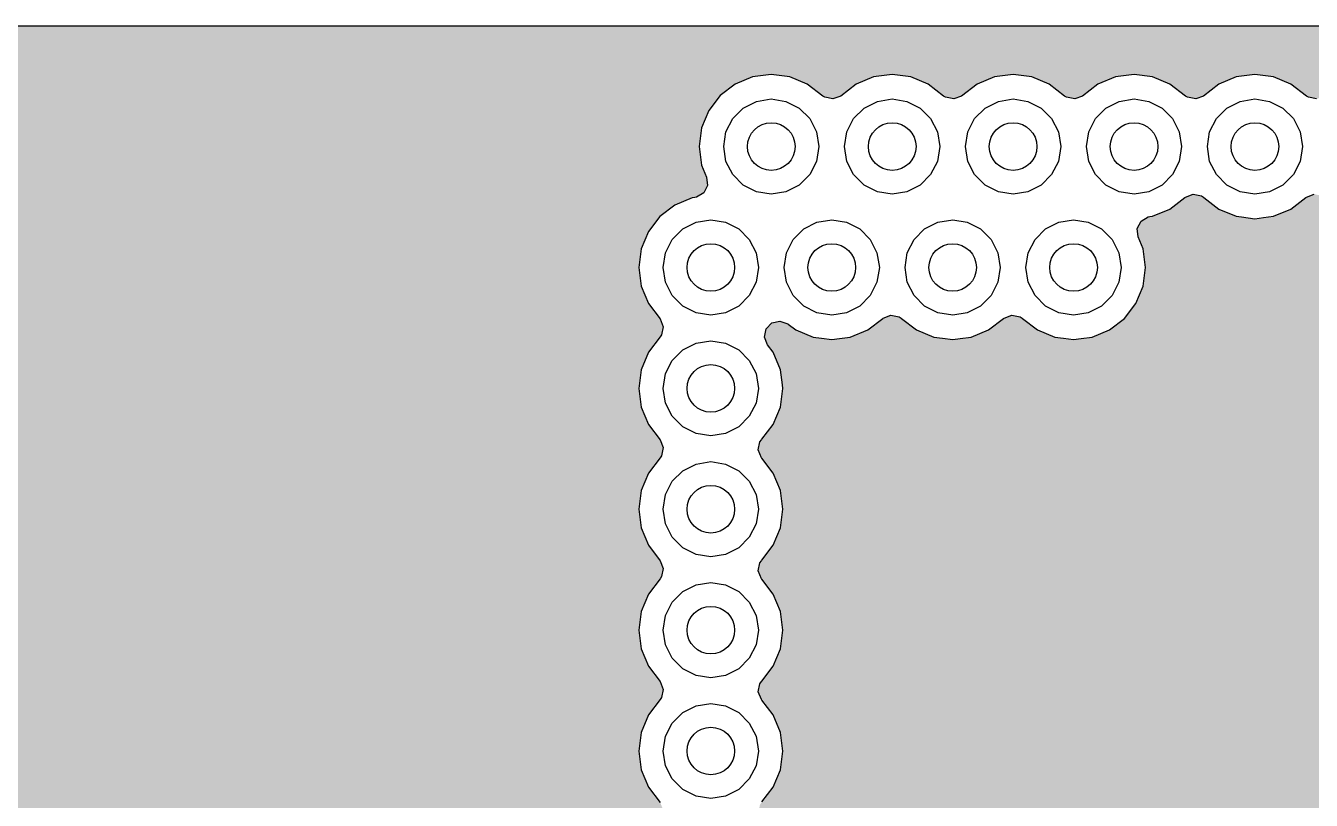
# Model space of a CAD drawing. Header units: millimetres. Extents: x -3894 to -3474, y -291 to 6.
# Drawn here: x -3571.62 to -3560.82, y -109.85 to -103.34 of the extents above; entities that cross this region are included whole.
import ezdxf

# ---------------------------------------------------------------- set-up
doc = ezdxf.new("R2010")
doc.units = ezdxf.units.MM
doc.layers.add('BLACK', color=7, linetype='Continuous')

msp = doc.modelspace()

# ---------------------------------------------------------------- hatches: boundary and pattern name
for points in [[(-3566.287, -106.976), (-3566.276, -106.958), (-3566.262, -106.89), (-3566.287, -106.825), (-3566.387, -106.695), (-3566.448, -106.549), (-3566.448, -106.549), (-3566.468, -106.392), (-3566.448, -106.235), (-3566.448, -106.235), (-3566.387, -106.089), (-3566.287, -105.96), (-3566.276, -105.942), (-3566.262, -105.874), (-3566.287, -105.809), (-3566.387, -105.679), (-3566.448, -105.533), (-3566.448, -105.533), (-3566.468, -105.376), (-3566.448, -105.219), (-3566.448, -105.219), (-3566.387, -105.073), (-3566.291, -104.948), (-3566.165, -104.851), (-3566.019, -104.791), (-3565.996, -104.788), (-3565.982, -104.785), (-3565.922, -104.749), (-3565.89, -104.687), (-3565.898, -104.618), (-3565.94, -104.517), (-3565.96, -104.36), (-3565.94, -104.203), (-3565.94, -104.203), (-3565.879, -104.057), (-3565.783, -103.932), (-3565.657, -103.835), (-3565.624, -103.822), (-3565.624, -103.344), (-3577.448, -103.344), (-3577.482, -103.351), (-3577.482, -103.65), (-3577.399, -103.784), (-3577.397, -103.787), (-3576.802, -104.684), (-3576.798, -104.69), (-3576.796, -104.694), (-3576.167, -105.576), (-3576.165, -105.579), (-3575.78, -106.084), (-3575.507, -106.44), (-3575.505, -106.443), (-3574.819, -107.281), (-3574.816, -107.285), (-3574.174, -108.018), (-3574.102, -108.099), (-3574.099, -108.102), (-3573.798, -108.424), (-3573.359, -108.893), (-3573.356, -108.896), (-3573.309, -108.942), (-3572.654, -109.597), (-3572.589, -109.661), (-3572.586, -109.664), (-3572.344, -109.89), (-3572.131, -110.089), (-3566.338, -110.089), (-3566.287, -110.024), (-3566.276, -110.006), (-3566.262, -109.938), (-3566.287, -109.873), (-3566.387, -109.743), (-3566.448, -109.597), (-3566.448, -109.597), (-3566.468, -109.44), (-3566.448, -109.283), (-3566.448, -109.283), (-3566.387, -109.137), (-3566.287, -109.008), (-3566.276, -108.99), (-3566.262, -108.922), (-3566.287, -108.857), (-3566.387, -108.727), (-3566.448, -108.581), (-3566.448, -108.581), (-3566.468, -108.424), (-3566.448, -108.267), (-3566.448, -108.267), (-3566.387, -108.121), (-3566.287, -107.992), (-3566.276, -107.974), (-3566.262, -107.906), (-3566.287, -107.841), (-3566.387, -107.711), (-3566.448, -107.565), (-3566.448, -107.565), (-3566.468, -107.408), (-3566.448, -107.251), (-3566.448, -107.251), (-3566.387, -107.105)], [(-3558.32, -103.501), (-3558.326, -103.452), (-3558.336, -103.417), (-3558.382, -103.364), (-3558.449, -103.344), (-3565.624, -103.344), (-3565.624, -103.822), (-3565.511, -103.775), (-3565.511, -103.775), (-3565.354, -103.754), (-3565.198, -103.775), (-3565.198, -103.775), (-3565.052, -103.835), (-3564.922, -103.935), (-3564.905, -103.946), (-3564.836, -103.96), (-3564.771, -103.935), (-3564.641, -103.835), (-3564.495, -103.775), (-3564.495, -103.775), (-3564.338, -103.754), (-3564.182, -103.775), (-3564.182, -103.775), (-3564.036, -103.835), (-3563.906, -103.935), (-3563.889, -103.946), (-3563.82, -103.96), (-3563.755, -103.935), (-3563.625, -103.835), (-3563.479, -103.775), (-3563.479, -103.775), (-3563.322, -103.754), (-3563.166, -103.775), (-3563.166, -103.775), (-3563.02, -103.835), (-3562.89, -103.935), (-3562.873, -103.946), (-3562.804, -103.96), (-3562.739, -103.935), (-3562.609, -103.835), (-3562.463, -103.775), (-3562.463, -103.775), (-3562.306, -103.754), (-3562.15, -103.775), (-3562.15, -103.775), (-3562.004, -103.835), (-3561.874, -103.935), (-3561.857, -103.946), (-3561.788, -103.96), (-3561.723, -103.935), (-3561.593, -103.835), (-3561.447, -103.775), (-3561.447, -103.775), (-3561.29, -103.754), (-3561.134, -103.775), (-3561.134, -103.775), (-3560.988, -103.835), (-3560.858, -103.935), (-3560.841, -103.946), (-3560.772, -103.96), (-3560.707, -103.935), (-3560.577, -103.835), (-3560.431, -103.775), (-3560.431, -103.775), (-3560.274, -103.754), (-3560.118, -103.775), (-3560.118, -103.775), (-3559.972, -103.835), (-3559.842, -103.935), (-3559.825, -103.946), (-3559.756, -103.96), (-3559.691, -103.935), (-3559.561, -103.835), (-3559.415, -103.775), (-3559.415, -103.775), (-3559.258, -103.754), (-3559.102, -103.775), (-3559.102, -103.775), (-3558.956, -103.835), (-3558.826, -103.935), (-3558.809, -103.946), (-3558.74, -103.96), (-3558.675, -103.935), (-3558.545, -103.835), (-3558.399, -103.775), (-3558.376, -103.772), (-3558.362, -103.769), (-3558.302, -103.733), (-3558.27, -103.671), (-3558.278, -103.602)]]:
    msp.add_hatch(color=256).paths.add_polyline_path(points)
h = msp.add_hatch(color=256)
h.paths.add_polyline_path([(-3554.861, -107.836), (-3554.957, -107.711), (-3555.018, -107.565), (-3555.018, -107.565), (-3555.038, -107.408), (-3555.018, -107.251), (-3555.018, -107.251), (-3554.957, -107.105), (-3554.857, -106.976), (-3554.846, -106.958), (-3554.832, -106.89), (-3554.857, -106.825), (-3554.957, -106.695), (-3555.018, -106.549), (-3555.018, -106.549), (-3555.038, -106.392), (-3555.018, -106.235), (-3555.018, -106.235), (-3554.957, -106.089), (-3554.953, -106.084), (-3554.928, -106.02), (-3554.941, -105.951), (-3554.989, -105.901), (-3555.119, -105.801), (-3555.136, -105.79), (-3555.205, -105.776), (-3555.27, -105.801), (-3555.4, -105.901), (-3555.546, -105.961), (-3555.638, -105.973), (-3555.702, -105.982), (-3555.788, -105.97), (-3555.859, -105.961), (-3556.005, -105.901), (-3556.135, -105.801), (-3556.152, -105.79), (-3556.221, -105.776), (-3556.286, -105.801), (-3556.416, -105.901), (-3556.562, -105.961), (-3556.654, -105.973), (-3556.718, -105.982), (-3556.804, -105.97), (-3556.875, -105.961), (-3557.021, -105.901), (-3557.147, -105.804), (-3557.243, -105.679), (-3557.27, -105.613), (-3557.304, -105.533), (-3557.304, -105.533), (-3557.324, -105.376), (-3557.304, -105.219), (-3557.262, -105.118), (-3557.257, -105.105), (-3557.258, -105.035), (-3557.296, -104.976), (-3557.36, -104.948), (-3557.383, -104.945), (-3557.529, -104.885), (-3557.659, -104.785), (-3557.676, -104.774), (-3557.745, -104.76), (-3557.81, -104.785), (-3557.94, -104.885), (-3558.086, -104.945), (-3558.169, -104.956), (-3558.242, -104.966), (-3558.355, -104.951), (-3558.399, -104.945), (-3558.545, -104.885), (-3558.675, -104.785), (-3558.692, -104.774), (-3558.761, -104.76), (-3558.826, -104.785), (-3558.956, -104.885), (-3559.102, -104.945), (-3559.185, -104.956), (-3559.258, -104.966), (-3559.371, -104.951), (-3559.415, -104.945), (-3559.561, -104.885), (-3559.691, -104.785), (-3559.708, -104.774), (-3559.777, -104.76), (-3559.842, -104.785), (-3559.972, -104.885), (-3560.118, -104.945), (-3560.201, -104.956), (-3560.274, -104.966), (-3560.387, -104.951), (-3560.431, -104.945), (-3560.577, -104.885), (-3560.707, -104.785), (-3560.724, -104.774), (-3560.793, -104.76), (-3560.858, -104.785), (-3560.988, -104.885), (-3561.134, -104.945), (-3561.217, -104.956), (-3561.29, -104.966), (-3561.403, -104.951), (-3561.447, -104.945), (-3561.593, -104.885), (-3561.723, -104.785), (-3561.74, -104.774), (-3561.809, -104.76), (-3561.874, -104.785), (-3562.004, -104.885), (-3562.15, -104.945), (-3562.173, -104.948), (-3562.187, -104.951), (-3562.247, -104.987), (-3562.279, -105.049), (-3562.271, -105.118), (-3562.229, -105.219), (-3562.209, -105.376), (-3562.229, -105.533), (-3562.29, -105.679), (-3562.386, -105.804), (-3562.512, -105.901), (-3562.658, -105.961), (-3562.75, -105.973), (-3562.814, -105.982), (-3562.9, -105.97), (-3562.971, -105.961), (-3563.117, -105.901), (-3563.247, -105.801), (-3563.264, -105.79), (-3563.333, -105.776), (-3563.398, -105.801), (-3563.528, -105.901), (-3563.674, -105.961), (-3563.766, -105.973), (-3563.83, -105.982), (-3563.916, -105.97), (-3563.987, -105.961), (-3564.133, -105.901), (-3564.263, -105.801), (-3564.28, -105.79), (-3564.349, -105.776), (-3564.414, -105.801), (-3564.544, -105.901), (-3564.69, -105.961), (-3564.782, -105.973), (-3564.846, -105.982), (-3564.932, -105.97), (-3565.003, -105.961), (-3565.149, -105.901), (-3565.213, -105.852), (-3565.215, -105.85), (-3565.281, -105.826), (-3565.349, -105.842), (-3565.398, -105.892), (-3565.412, -105.961), (-3565.387, -106.026), (-3565.338, -106.089), (-3565.277, -106.235), (-3565.261, -106.362), (-3565.257, -106.392), (-3565.277, -106.549), (-3565.338, -106.695), (-3565.437, -106.825), (-3565.449, -106.842), (-3565.463, -106.91), (-3565.437, -106.976), (-3565.338, -107.105), (-3565.277, -107.251), (-3565.257, -107.408), (-3565.277, -107.565), (-3565.338, -107.711), (-3565.437, -107.841), (-3565.449, -107.858), (-3565.463, -107.926), (-3565.437, -107.992), (-3565.338, -108.121), (-3565.277, -108.267), (-3565.257, -108.424), (-3565.277, -108.581), (-3565.338, -108.727), (-3565.437, -108.857), (-3565.449, -108.874), (-3565.463, -108.942), (-3565.437, -109.008), (-3565.338, -109.137), (-3565.277, -109.283), (-3565.257, -109.44), (-3565.277, -109.597), (-3565.338, -109.743), (-3565.437, -109.873), (-3565.449, -109.89), (-3565.463, -109.958), (-3565.437, -110.024), (-3565.387, -110.089), (-3553.337, -110.089), (-3553.337, -105.877), (-3553.368, -105.901), (-3553.514, -105.961), (-3553.606, -105.973), (-3553.67, -105.982), (-3553.756, -105.97), (-3553.803, -105.973), (-3553.863, -106.009), (-3553.894, -106.071), (-3553.887, -106.141), (-3553.847, -106.235), (-3553.831, -106.362), (-3553.827, -106.392), (-3553.847, -106.549), (-3553.908, -106.695), (-3554.007, -106.825), (-3554.019, -106.842), (-3554.033, -106.91), (-3554.007, -106.976), (-3553.908, -107.105), (-3553.847, -107.251), (-3553.827, -107.408), (-3553.847, -107.565), (-3553.908, -107.711), (-3554.004, -107.836), (-3554.13, -107.933), (-3554.276, -107.993), (-3554.38, -108.007), (-3554.432, -108.014), (-3554.511, -108.003), (-3554.589, -107.993), (-3554.735, -107.933)])
h.paths.add_polyline_path([(-3560.22, -107.408, -1), (-3559.82, -107.408, -1)], flags=16)
h.paths.add_polyline_path([(-3560.22, -106.392, -1), (-3559.82, -106.392, -1)], flags=16)
h.paths.add_polyline_path([(-3559.82, -109.44, -1), (-3560.22, -109.44, -1)], flags=16)
h.paths.add_polyline_path([(-3554.957, -109.137), (-3554.861, -109.012), (-3554.735, -108.915), (-3554.589, -108.855), (-3554.589, -108.855), (-3554.432, -108.834), (-3554.276, -108.855), (-3554.276, -108.855), (-3554.177, -108.896), (-3554.13, -108.915), (-3554.004, -109.012), (-3553.908, -109.137), (-3553.847, -109.283), (-3553.827, -109.44), (-3553.847, -109.597), (-3553.908, -109.743), (-3554.004, -109.868), (-3554.13, -109.965), (-3554.276, -110.025), (-3554.38, -110.039), (-3554.432, -110.046), (-3554.511, -110.035), (-3554.589, -110.025), (-3554.735, -109.965), (-3554.861, -109.868), (-3554.957, -109.743), (-3555.018, -109.597), (-3555.018, -109.597), (-3555.038, -109.44), (-3555.018, -109.283), (-3555.018, -109.283)], flags=16)
h.paths.add_polyline_path([(-3554.813, -109.316), (-3554.756, -109.205), (-3554.668, -109.116), (-3554.556, -109.06), (-3554.432, -109.04), (-3554.309, -109.06), (-3554.197, -109.116), (-3554.109, -109.205), (-3554.052, -109.316), (-3554.032, -109.44), (-3554.052, -109.564), (-3554.109, -109.675), (-3554.197, -109.764), (-3554.309, -109.82), (-3554.432, -109.84), (-3554.556, -109.82), (-3554.668, -109.764), (-3554.756, -109.675), (-3554.813, -109.564), (-3554.832, -109.44)], flags=0)
h.paths.add_polyline_path([(-3554.232, -109.44, -1), (-3554.632, -109.44, -1)], flags=0)

# ---------------------------------------------------------------- linework, layer by layer
at = {"layer": 'BLACK', "linetype": 'Continuous'}
for p, q in [((-3577.448, -103.344), (-3558.449, -103.344)), ((-3565.511, -103.775), (-3565.657, -103.835)), ((-3565.354, -103.754), (-3565.511, -103.775)), ((-3565.511, -103.775), (-3565.511, -103.775)), ((-3565.198, -103.775), (-3565.354, -103.754)), ((-3565.354, -103.754), (-3565.354, -103.754)), ((-3565.052, -103.835), (-3565.198, -103.775)), ((-3565.198, -103.775), (-3565.198, -103.775)), ((-3564.495, -103.775), (-3564.641, -103.835)), ((-3564.338, -103.754), (-3564.495, -103.775)), ((-3564.495, -103.775), (-3564.495, -103.775)), ((-3564.182, -103.775), (-3564.338, -103.754)), ((-3564.338, -103.754), (-3564.338, -103.754)), ((-3564.036, -103.835), (-3564.182, -103.775)), ((-3564.182, -103.775), (-3564.182, -103.775)), ((-3563.479, -103.775), (-3563.625, -103.835)), ((-3563.322, -103.754), (-3563.479, -103.775)), ((-3563.479, -103.775), (-3563.479, -103.775)), ((-3563.166, -103.775), (-3563.322, -103.754)), ((-3563.322, -103.754), (-3563.322, -103.754)), ((-3563.02, -103.835), (-3563.166, -103.775)), ((-3563.166, -103.775), (-3563.166, -103.775)), ((-3562.463, -103.775), (-3562.609, -103.835)), ((-3562.306, -103.754), (-3562.463, -103.775)), ((-3562.463, -103.775), (-3562.463, -103.775)), ((-3562.15, -103.775), (-3562.306, -103.754)), ((-3562.306, -103.754), (-3562.306, -103.754)), ((-3562.004, -103.835), (-3562.15, -103.775)), ((-3562.15, -103.775), (-3562.15, -103.775)), ((-3561.447, -103.775), (-3561.593, -103.835)), ((-3561.29, -103.754), (-3561.447, -103.775)), ((-3561.447, -103.775), (-3561.447, -103.775)), ((-3561.134, -103.775), (-3561.29, -103.754)), ((-3561.29, -103.754), (-3561.29, -103.754)), ((-3560.988, -103.835), (-3561.134, -103.775)), ((-3561.134, -103.775), (-3561.134, -103.775)), ((-3565.657, -103.835), (-3565.783, -103.932)), ((-3564.922, -103.935), (-3565.052, -103.835)), ((-3564.641, -103.835), (-3564.771, -103.935)), ((-3563.906, -103.935), (-3564.036, -103.835)), ((-3563.625, -103.835), (-3563.755, -103.935)), ((-3562.89, -103.935), (-3563.02, -103.835)), ((-3562.609, -103.835), (-3562.739, -103.935)), ((-3561.874, -103.935), (-3562.004, -103.835)), ((-3561.593, -103.835), (-3561.723, -103.935)), ((-3560.858, -103.935), (-3560.988, -103.835)), ((-3565.783, -103.932), (-3565.879, -104.057)), ((-3565.59, -104.036), (-3565.478, -103.98)), ((-3565.478, -103.98), (-3565.354, -103.96)), ((-3565.354, -103.96), (-3565.231, -103.98)), ((-3565.231, -103.98), (-3565.119, -104.036)), ((-3564.905, -103.946), (-3564.922, -103.935)), ((-3564.836, -103.96), (-3564.905, -103.946)), ((-3564.771, -103.935), (-3564.836, -103.96)), ((-3564.574, -104.036), (-3564.462, -103.98)), ((-3564.462, -103.98), (-3564.338, -103.96)), ((-3564.338, -103.96), (-3564.215, -103.98)), ((-3564.215, -103.98), (-3564.103, -104.036)), ((-3563.889, -103.946), (-3563.906, -103.935)), ((-3563.82, -103.96), (-3563.889, -103.946)), ((-3563.755, -103.935), (-3563.82, -103.96)), ((-3563.558, -104.036), (-3563.446, -103.98)), ((-3563.446, -103.98), (-3563.322, -103.96)), ((-3563.322, -103.96), (-3563.199, -103.98)), ((-3563.199, -103.98), (-3563.087, -104.036)), ((-3562.873, -103.946), (-3562.89, -103.935)), ((-3562.804, -103.96), (-3562.873, -103.946)), ((-3562.739, -103.935), (-3562.804, -103.96)), ((-3562.542, -104.036), (-3562.43, -103.98)), ((-3562.43, -103.98), (-3562.306, -103.96)), ((-3562.306, -103.96), (-3562.183, -103.98)), ((-3562.183, -103.98), (-3562.071, -104.036)), ((-3561.857, -103.946), (-3561.874, -103.935)), ((-3561.788, -103.96), (-3561.857, -103.946)), ((-3561.723, -103.935), (-3561.788, -103.96)), ((-3561.526, -104.036), (-3561.414, -103.98)), ((-3561.414, -103.98), (-3561.29, -103.96)), ((-3561.29, -103.96), (-3561.167, -103.98)), ((-3561.167, -103.98), (-3561.055, -104.036)), ((-3560.841, -103.946), (-3560.858, -103.935)), ((-3560.772, -103.96), (-3560.841, -103.946)), ((-3565.879, -104.057), (-3565.94, -104.203)), ((-3565.735, -104.236), (-3565.678, -104.125)), ((-3565.678, -104.125), (-3565.59, -104.036)), ((-3565.119, -104.036), (-3565.031, -104.125)), ((-3565.031, -104.125), (-3564.974, -104.236)), ((-3564.719, -104.236), (-3564.662, -104.125)), ((-3564.662, -104.125), (-3564.574, -104.036)), ((-3564.103, -104.036), (-3564.015, -104.125)), ((-3564.015, -104.125), (-3563.958, -104.236)), ((-3563.703, -104.236), (-3563.646, -104.125)), ((-3563.646, -104.125), (-3563.558, -104.036)), ((-3563.087, -104.036), (-3562.999, -104.125)), ((-3562.999, -104.125), (-3562.942, -104.236)), ((-3562.687, -104.236), (-3562.63, -104.125)), ((-3562.63, -104.125), (-3562.542, -104.036)), ((-3562.071, -104.036), (-3561.983, -104.125)), ((-3561.983, -104.125), (-3561.926, -104.236)), ((-3561.671, -104.236), (-3561.614, -104.125)), ((-3561.614, -104.125), (-3561.526, -104.036)), ((-3561.055, -104.036), (-3560.967, -104.125)), ((-3560.967, -104.125), (-3560.91, -104.236)), ((-3565.94, -104.203), (-3565.96, -104.36)), ((-3565.94, -104.203), (-3565.94, -104.203)), ((-3565.754, -104.36), (-3565.735, -104.236)), ((-3564.974, -104.236), (-3564.954, -104.36)), ((-3564.738, -104.36), (-3564.719, -104.236)), ((-3563.958, -104.236), (-3563.938, -104.36)), ((-3563.722, -104.36), (-3563.703, -104.236)), ((-3562.942, -104.236), (-3562.922, -104.36)), ((-3562.706, -104.36), (-3562.687, -104.236)), ((-3561.926, -104.236), (-3561.906, -104.36)), ((-3561.69, -104.36), (-3561.671, -104.236)), ((-3560.91, -104.236), (-3560.89, -104.36)), ((-3565.96, -104.36), (-3565.96, -104.36)), ((-3565.96, -104.36), (-3565.94, -104.517)), ((-3565.735, -104.484), (-3565.754, -104.36)), ((-3564.954, -104.36), (-3564.974, -104.484)), ((-3564.719, -104.484), (-3564.738, -104.36)), ((-3563.938, -104.36), (-3563.958, -104.484)), ((-3563.703, -104.484), (-3563.722, -104.36)), ((-3562.922, -104.36), (-3562.942, -104.484)), ((-3562.687, -104.484), (-3562.706, -104.36)), ((-3561.906, -104.36), (-3561.926, -104.484)), ((-3561.671, -104.484), (-3561.69, -104.36)), ((-3560.89, -104.36), (-3560.91, -104.484)), ((-3565.94, -104.517), (-3565.94, -104.517)), ((-3565.94, -104.517), (-3565.898, -104.618)), ((-3565.678, -104.595), (-3565.735, -104.484)), ((-3564.974, -104.484), (-3565.031, -104.595)), ((-3564.662, -104.595), (-3564.719, -104.484)), ((-3563.958, -104.484), (-3564.015, -104.595)), ((-3563.646, -104.595), (-3563.703, -104.484)), ((-3562.942, -104.484), (-3562.999, -104.595)), ((-3562.63, -104.595), (-3562.687, -104.484)), ((-3561.926, -104.484), (-3561.983, -104.595)), ((-3561.614, -104.595), (-3561.671, -104.484)), ((-3560.91, -104.484), (-3560.967, -104.595)), ((-3565.898, -104.618), (-3565.89, -104.687)), ((-3565.59, -104.684), (-3565.678, -104.595)), ((-3565.031, -104.595), (-3565.119, -104.684)), ((-3564.574, -104.684), (-3564.662, -104.595)), ((-3564.015, -104.595), (-3564.103, -104.684)), ((-3563.558, -104.684), (-3563.646, -104.595)), ((-3562.999, -104.595), (-3563.087, -104.684)), ((-3562.542, -104.684), (-3562.63, -104.595)), ((-3561.983, -104.595), (-3562.071, -104.684)), ((-3561.526, -104.684), (-3561.614, -104.595)), ((-3560.967, -104.595), (-3561.055, -104.684)), ((-3565.922, -104.749), (-3565.982, -104.785)), ((-3565.89, -104.687), (-3565.922, -104.749)), ((-3565.478, -104.74), (-3565.59, -104.684)), ((-3565.354, -104.76), (-3565.478, -104.74)), ((-3565.231, -104.74), (-3565.354, -104.76)), ((-3565.119, -104.684), (-3565.231, -104.74)), ((-3564.462, -104.74), (-3564.574, -104.684)), ((-3564.338, -104.76), (-3564.462, -104.74)), ((-3564.215, -104.74), (-3564.338, -104.76)), ((-3564.103, -104.684), (-3564.215, -104.74)), ((-3563.446, -104.74), (-3563.558, -104.684)), ((-3563.322, -104.76), (-3563.446, -104.74)), ((-3563.199, -104.74), (-3563.322, -104.76)), ((-3563.087, -104.684), (-3563.199, -104.74)), ((-3562.43, -104.74), (-3562.542, -104.684)), ((-3562.306, -104.76), (-3562.43, -104.74)), ((-3562.183, -104.74), (-3562.306, -104.76)), ((-3562.071, -104.684), (-3562.183, -104.74)), ((-3561.874, -104.785), (-3561.809, -104.76)), ((-3561.809, -104.76), (-3561.74, -104.774)), ((-3561.74, -104.774), (-3561.723, -104.785)), ((-3561.414, -104.74), (-3561.526, -104.684)), ((-3561.29, -104.76), (-3561.414, -104.74)), ((-3561.167, -104.74), (-3561.29, -104.76)), ((-3561.055, -104.684), (-3561.167, -104.74)), ((-3560.858, -104.785), (-3560.793, -104.76)), ((-3566.165, -104.851), (-3566.291, -104.948)), ((-3566.019, -104.791), (-3566.165, -104.851)), ((-3565.996, -104.788), (-3566.019, -104.791)), ((-3566.019, -104.791), (-3566.019, -104.791)), ((-3565.982, -104.785), (-3565.996, -104.788)), ((-3562.15, -104.945), (-3562.004, -104.885)), ((-3562.004, -104.885), (-3561.878, -104.788)), ((-3561.878, -104.788), (-3561.874, -104.785)), ((-3561.878, -104.788), (-3561.878, -104.788)), ((-3561.723, -104.785), (-3561.719, -104.788)), ((-3561.719, -104.788), (-3561.719, -104.788)), ((-3561.719, -104.788), (-3561.593, -104.885)), ((-3561.593, -104.885), (-3561.447, -104.945)), ((-3561.134, -104.945), (-3560.988, -104.885)), ((-3560.988, -104.885), (-3560.862, -104.788)), ((-3560.862, -104.788), (-3560.858, -104.785)), ((-3560.862, -104.788), (-3560.862, -104.788)), ((-3566.291, -104.948), (-3566.387, -105.073)), ((-3566.098, -105.052), (-3565.986, -104.996)), ((-3565.986, -104.996), (-3565.862, -104.976)), ((-3565.862, -104.976), (-3565.739, -104.996)), ((-3565.739, -104.996), (-3565.627, -105.052)), ((-3565.082, -105.052), (-3564.97, -104.996)), ((-3564.97, -104.996), (-3564.846, -104.976)), ((-3564.846, -104.976), (-3564.723, -104.996)), ((-3564.723, -104.996), (-3564.611, -105.052)), ((-3564.066, -105.052), (-3563.954, -104.996)), ((-3563.954, -104.996), (-3563.83, -104.976)), ((-3563.83, -104.976), (-3563.707, -104.996)), ((-3563.707, -104.996), (-3563.595, -105.052)), ((-3563.05, -105.052), (-3562.938, -104.996)), ((-3562.938, -104.996), (-3562.814, -104.976)), ((-3562.814, -104.976), (-3562.691, -104.996)), ((-3562.691, -104.996), (-3562.579, -105.052)), ((-3562.279, -105.049), (-3562.247, -104.987)), ((-3562.247, -104.987), (-3562.187, -104.951)), ((-3562.187, -104.951), (-3562.173, -104.948)), ((-3562.173, -104.948), (-3562.15, -104.945)), ((-3561.447, -104.945), (-3561.403, -104.951)), ((-3561.403, -104.951), (-3561.29, -104.966)), ((-3561.29, -104.966), (-3561.217, -104.956)), ((-3561.29, -104.966), (-3561.29, -104.966)), ((-3561.29, -104.966), (-3561.29, -104.966)), ((-3561.217, -104.956), (-3561.134, -104.945)), ((-3566.387, -105.073), (-3566.448, -105.219)), ((-3566.186, -105.141), (-3566.098, -105.052)), ((-3565.627, -105.052), (-3565.539, -105.141)), ((-3565.17, -105.141), (-3565.082, -105.052)), ((-3564.611, -105.052), (-3564.523, -105.141)), ((-3564.154, -105.141), (-3564.066, -105.052)), ((-3563.595, -105.052), (-3563.507, -105.141)), ((-3563.138, -105.141), (-3563.05, -105.052)), ((-3562.579, -105.052), (-3562.491, -105.141)), ((-3562.271, -105.118), (-3562.279, -105.049)), ((-3566.243, -105.252), (-3566.186, -105.141)), ((-3565.539, -105.141), (-3565.482, -105.252)), ((-3565.227, -105.252), (-3565.17, -105.141)), ((-3564.523, -105.141), (-3564.466, -105.252)), ((-3564.211, -105.252), (-3564.154, -105.141)), ((-3563.507, -105.141), (-3563.45, -105.252)), ((-3563.195, -105.252), (-3563.138, -105.141)), ((-3562.491, -105.141), (-3562.434, -105.252)), ((-3562.229, -105.219), (-3562.271, -105.118)), ((-3566.448, -105.219), (-3566.468, -105.376)), ((-3566.448, -105.219), (-3566.448, -105.219)), ((-3566.262, -105.376), (-3566.243, -105.252)), ((-3565.482, -105.252), (-3565.462, -105.376)), ((-3565.246, -105.376), (-3565.227, -105.252)), ((-3564.466, -105.252), (-3564.446, -105.376)), ((-3564.23, -105.376), (-3564.211, -105.252)), ((-3563.45, -105.252), (-3563.43, -105.376)), ((-3563.214, -105.376), (-3563.195, -105.252)), ((-3562.434, -105.252), (-3562.414, -105.376)), ((-3562.209, -105.376), (-3562.229, -105.219)), ((-3566.468, -105.376), (-3566.468, -105.376)), ((-3566.468, -105.376), (-3566.448, -105.533)), ((-3566.243, -105.5), (-3566.262, -105.376)), ((-3565.462, -105.376), (-3565.482, -105.5)), ((-3565.227, -105.5), (-3565.246, -105.376)), ((-3564.446, -105.376), (-3564.466, -105.5)), ((-3564.211, -105.5), (-3564.23, -105.376)), ((-3563.43, -105.376), (-3563.45, -105.5)), ((-3563.195, -105.5), (-3563.214, -105.376)), ((-3562.414, -105.376), (-3562.434, -105.5)), ((-3562.229, -105.533), (-3562.209, -105.376)), ((-3566.448, -105.533), (-3566.448, -105.533)), ((-3566.448, -105.533), (-3566.387, -105.679)), ((-3566.186, -105.611), (-3566.243, -105.5)), ((-3565.482, -105.5), (-3565.539, -105.611)), ((-3565.17, -105.611), (-3565.227, -105.5)), ((-3564.466, -105.5), (-3564.523, -105.611)), ((-3564.154, -105.611), (-3564.211, -105.5)), ((-3563.45, -105.5), (-3563.507, -105.611)), ((-3563.138, -105.611), (-3563.195, -105.5)), ((-3562.434, -105.5), (-3562.491, -105.611)), ((-3562.29, -105.679), (-3562.229, -105.533)), ((-3566.098, -105.7), (-3566.186, -105.611)), ((-3565.539, -105.611), (-3565.627, -105.7)), ((-3565.082, -105.7), (-3565.17, -105.611)), ((-3564.523, -105.611), (-3564.611, -105.7)), ((-3564.066, -105.7), (-3564.154, -105.611)), ((-3563.507, -105.611), (-3563.595, -105.7)), ((-3563.05, -105.7), (-3563.138, -105.611)), ((-3562.491, -105.611), (-3562.579, -105.7)), ((-3566.387, -105.679), (-3566.287, -105.809)), ((-3565.986, -105.756), (-3566.098, -105.7)), ((-3565.627, -105.7), (-3565.739, -105.756)), ((-3564.97, -105.756), (-3565.082, -105.7)), ((-3564.611, -105.7), (-3564.723, -105.756)), ((-3563.954, -105.756), (-3564.066, -105.7)), ((-3563.595, -105.7), (-3563.707, -105.756)), ((-3562.938, -105.756), (-3563.05, -105.7)), ((-3562.579, -105.7), (-3562.691, -105.756)), ((-3562.386, -105.804), (-3562.29, -105.679)), ((-3566.287, -105.809), (-3566.262, -105.874)), ((-3565.862, -105.776), (-3565.986, -105.756)), ((-3565.739, -105.756), (-3565.862, -105.776)), ((-3565.398, -105.892), (-3565.349, -105.842)), ((-3565.349, -105.842), (-3565.281, -105.826)), ((-3565.281, -105.826), (-3565.215, -105.85)), ((-3565.215, -105.85), (-3565.213, -105.852)), ((-3565.213, -105.852), (-3565.149, -105.901)), ((-3564.846, -105.776), (-3564.97, -105.756)), ((-3564.723, -105.756), (-3564.846, -105.776)), ((-3564.544, -105.901), (-3564.418, -105.804)), ((-3564.418, -105.804), (-3564.414, -105.801)), ((-3564.418, -105.804), (-3564.418, -105.804)), ((-3564.414, -105.801), (-3564.349, -105.776)), ((-3564.349, -105.776), (-3564.28, -105.79)), ((-3564.28, -105.79), (-3564.263, -105.801)), ((-3564.263, -105.801), (-3564.259, -105.804)), ((-3564.259, -105.804), (-3564.259, -105.804)), ((-3564.259, -105.804), (-3564.133, -105.901)), ((-3563.83, -105.776), (-3563.954, -105.756)), ((-3563.707, -105.756), (-3563.83, -105.776)), ((-3563.528, -105.901), (-3563.402, -105.804)), ((-3563.402, -105.804), (-3563.398, -105.801)), ((-3563.402, -105.804), (-3563.402, -105.804)), ((-3563.398, -105.801), (-3563.333, -105.776)), ((-3563.333, -105.776), (-3563.264, -105.79)), ((-3563.264, -105.79), (-3563.247, -105.801)), ((-3563.247, -105.801), (-3563.243, -105.804)), ((-3563.243, -105.804), (-3563.243, -105.804)), ((-3563.243, -105.804), (-3563.117, -105.901)), ((-3562.814, -105.776), (-3562.938, -105.756)), ((-3562.691, -105.756), (-3562.814, -105.776)), ((-3562.512, -105.901), (-3562.386, -105.804)), ((-3566.287, -105.96), (-3566.387, -106.089)), ((-3566.276, -105.942), (-3566.287, -105.96)), ((-3566.262, -105.874), (-3566.276, -105.942)), ((-3565.412, -105.961), (-3565.398, -105.892)), ((-3565.387, -106.026), (-3565.412, -105.961)), ((-3565.149, -105.901), (-3565.003, -105.961)), ((-3565.003, -105.961), (-3564.932, -105.97)), ((-3564.782, -105.973), (-3564.69, -105.961)), ((-3564.69, -105.961), (-3564.544, -105.901)), ((-3564.133, -105.901), (-3563.987, -105.961)), ((-3563.987, -105.961), (-3563.916, -105.97)), ((-3563.766, -105.973), (-3563.674, -105.961)), ((-3563.674, -105.961), (-3563.528, -105.901)), ((-3563.117, -105.901), (-3562.971, -105.961)), ((-3562.971, -105.961), (-3562.9, -105.97)), ((-3562.75, -105.973), (-3562.658, -105.961)), ((-3562.658, -105.961), (-3562.512, -105.901)), ((-3566.186, -106.157), (-3566.098, -106.068)), ((-3566.098, -106.068), (-3565.986, -106.012)), ((-3565.986, -106.012), (-3565.862, -105.992)), ((-3565.862, -105.992), (-3565.739, -106.012)), ((-3565.739, -106.012), (-3565.627, -106.068)), ((-3565.627, -106.068), (-3565.539, -106.157)), ((-3565.338, -106.089), (-3565.387, -106.026)), ((-3564.932, -105.97), (-3564.846, -105.982)), ((-3564.846, -105.982), (-3564.782, -105.973)), ((-3564.846, -105.982), (-3564.846, -105.982)), ((-3564.846, -105.982), (-3564.846, -105.982)), ((-3563.916, -105.97), (-3563.83, -105.982)), ((-3563.83, -105.982), (-3563.766, -105.973)), ((-3563.83, -105.982), (-3563.83, -105.982)), ((-3563.83, -105.982), (-3563.83, -105.982)), ((-3562.9, -105.97), (-3562.814, -105.982)), ((-3562.814, -105.982), (-3562.75, -105.973)), ((-3562.814, -105.982), (-3562.814, -105.982)), ((-3562.814, -105.982), (-3562.814, -105.982)), ((-3566.387, -106.089), (-3566.448, -106.235)), ((-3566.243, -106.268), (-3566.186, -106.157)), ((-3565.539, -106.157), (-3565.482, -106.268)), ((-3565.277, -106.235), (-3565.338, -106.089)), ((-3566.448, -106.235), (-3566.468, -106.392)), ((-3566.448, -106.235), (-3566.448, -106.235)), ((-3566.262, -106.392), (-3566.243, -106.268)), ((-3565.482, -106.268), (-3565.462, -106.392)), ((-3565.261, -106.362), (-3565.277, -106.235)), ((-3565.277, -106.235), (-3565.277, -106.235)), ((-3566.468, -106.392), (-3566.468, -106.392)), ((-3566.468, -106.392), (-3566.448, -106.549)), ((-3566.243, -106.516), (-3566.262, -106.392)), ((-3565.462, -106.392), (-3565.482, -106.516)), ((-3565.277, -106.549), (-3565.257, -106.392)), ((-3565.257, -106.392), (-3565.261, -106.362)), ((-3566.448, -106.549), (-3566.448, -106.549)), ((-3566.448, -106.549), (-3566.387, -106.695)), ((-3566.186, -106.627), (-3566.243, -106.516)), ((-3565.482, -106.516), (-3565.539, -106.627)), ((-3565.338, -106.695), (-3565.277, -106.549)), ((-3566.387, -106.695), (-3566.287, -106.825)), ((-3566.098, -106.716), (-3566.186, -106.627)), ((-3565.986, -106.772), (-3566.098, -106.716)), ((-3565.627, -106.716), (-3565.739, -106.772)), ((-3565.539, -106.627), (-3565.627, -106.716)), ((-3565.434, -106.82), (-3565.338, -106.695)), ((-3566.287, -106.825), (-3566.262, -106.89)), ((-3565.862, -106.792), (-3565.986, -106.772)), ((-3565.739, -106.772), (-3565.862, -106.792)), ((-3565.449, -106.842), (-3565.437, -106.825)), ((-3565.437, -106.825), (-3565.434, -106.82)), ((-3565.434, -106.82), (-3565.434, -106.82)), ((-3566.262, -106.89), (-3566.276, -106.958)), ((-3565.463, -106.91), (-3565.449, -106.842)), ((-3565.437, -106.976), (-3565.463, -106.91)), ((-3566.287, -106.976), (-3566.387, -107.105)), ((-3566.276, -106.958), (-3566.287, -106.976)), ((-3566.098, -107.084), (-3565.986, -107.028)), ((-3565.986, -107.028), (-3565.862, -107.008)), ((-3565.862, -107.008), (-3565.739, -107.028)), ((-3565.739, -107.028), (-3565.627, -107.084)), ((-3565.434, -106.98), (-3565.437, -106.976)), ((-3565.338, -107.105), (-3565.434, -106.98)), ((-3565.434, -106.98), (-3565.434, -106.98)), ((-3566.387, -107.105), (-3566.448, -107.251)), ((-3566.186, -107.173), (-3566.098, -107.084)), ((-3565.627, -107.084), (-3565.539, -107.173)), ((-3565.277, -107.251), (-3565.338, -107.105)), ((-3566.448, -107.251), (-3566.468, -107.408)), ((-3566.448, -107.251), (-3566.448, -107.251)), ((-3566.243, -107.284), (-3566.186, -107.173)), ((-3565.539, -107.173), (-3565.482, -107.284)), ((-3565.257, -107.408), (-3565.277, -107.251)), ((-3566.262, -107.408), (-3566.243, -107.284)), ((-3565.482, -107.284), (-3565.462, -107.408)), ((-3566.468, -107.408), (-3566.468, -107.408)), ((-3566.468, -107.408), (-3566.448, -107.565)), ((-3566.243, -107.532), (-3566.262, -107.408)), ((-3565.462, -107.408), (-3565.482, -107.532)), ((-3565.277, -107.565), (-3565.257, -107.408)), ((-3566.448, -107.565), (-3566.448, -107.565)), ((-3566.448, -107.565), (-3566.387, -107.711)), ((-3566.186, -107.643), (-3566.243, -107.532)), ((-3565.482, -107.532), (-3565.539, -107.643)), ((-3565.338, -107.711), (-3565.277, -107.565)), ((-3566.098, -107.732), (-3566.186, -107.643)), ((-3565.539, -107.643), (-3565.627, -107.732)), ((-3566.387, -107.711), (-3566.287, -107.841)), ((-3565.986, -107.788), (-3566.098, -107.732)), ((-3565.862, -107.808), (-3565.986, -107.788)), ((-3565.739, -107.788), (-3565.862, -107.808)), ((-3565.627, -107.732), (-3565.739, -107.788)), ((-3565.434, -107.836), (-3565.338, -107.711)), ((-3566.287, -107.841), (-3566.262, -107.906)), ((-3566.262, -107.906), (-3566.276, -107.974)), ((-3565.463, -107.926), (-3565.449, -107.858)), ((-3565.449, -107.858), (-3565.437, -107.841)), ((-3565.437, -107.841), (-3565.434, -107.836)), ((-3565.434, -107.836), (-3565.434, -107.836)), ((-3566.287, -107.992), (-3566.387, -108.121)), ((-3566.276, -107.974), (-3566.287, -107.992)), ((-3565.437, -107.992), (-3565.463, -107.926)), ((-3565.434, -107.996), (-3565.437, -107.992)), ((-3565.338, -108.121), (-3565.434, -107.996)), ((-3565.434, -107.996), (-3565.434, -107.996)), ((-3566.387, -108.121), (-3566.448, -108.267)), ((-3566.186, -108.189), (-3566.098, -108.1)), ((-3566.098, -108.1), (-3565.986, -108.044)), ((-3565.986, -108.044), (-3565.862, -108.024)), ((-3565.862, -108.024), (-3565.739, -108.044)), ((-3565.739, -108.044), (-3565.627, -108.1)), ((-3565.627, -108.1), (-3565.539, -108.189)), ((-3565.277, -108.267), (-3565.338, -108.121)), ((-3566.243, -108.3), (-3566.186, -108.189)), ((-3565.539, -108.189), (-3565.482, -108.3)), ((-3566.448, -108.267), (-3566.468, -108.424)), ((-3566.448, -108.267), (-3566.448, -108.267)), ((-3566.262, -108.424), (-3566.243, -108.3)), ((-3565.482, -108.3), (-3565.462, -108.424)), ((-3565.257, -108.424), (-3565.277, -108.267)), ((-3566.468, -108.424), (-3566.468, -108.424)), ((-3566.468, -108.424), (-3566.448, -108.581)), ((-3566.243, -108.548), (-3566.262, -108.424)), ((-3565.462, -108.424), (-3565.482, -108.548)), ((-3565.277, -108.581), (-3565.257, -108.424)), ((-3566.186, -108.659), (-3566.243, -108.548)), ((-3565.482, -108.548), (-3565.539, -108.659)), ((-3566.448, -108.581), (-3566.448, -108.581)), ((-3566.448, -108.581), (-3566.387, -108.727)), ((-3566.098, -108.748), (-3566.186, -108.659)), ((-3565.539, -108.659), (-3565.627, -108.748)), ((-3565.338, -108.727), (-3565.277, -108.581)), ((-3566.387, -108.727), (-3566.287, -108.857)), ((-3565.986, -108.804), (-3566.098, -108.748)), ((-3565.627, -108.748), (-3565.739, -108.804)), ((-3565.434, -108.852), (-3565.338, -108.727)), ((-3566.287, -108.857), (-3566.262, -108.922)), ((-3565.862, -108.824), (-3565.986, -108.804)), ((-3565.739, -108.804), (-3565.862, -108.824)), ((-3565.463, -108.942), (-3565.449, -108.874)), ((-3565.449, -108.874), (-3565.437, -108.857)), ((-3565.437, -108.857), (-3565.434, -108.852)), ((-3565.434, -108.852), (-3565.434, -108.852)), ((-3566.276, -108.99), (-3566.287, -109.008)), ((-3566.262, -108.922), (-3566.276, -108.99)), ((-3565.437, -109.008), (-3565.463, -108.942)), ((-3566.287, -109.008), (-3566.387, -109.137)), ((-3566.098, -109.116), (-3565.986, -109.06)), ((-3565.986, -109.06), (-3565.862, -109.04)), ((-3565.862, -109.04), (-3565.739, -109.06)), ((-3565.739, -109.06), (-3565.627, -109.116)), ((-3565.434, -109.012), (-3565.437, -109.008)), ((-3565.338, -109.137), (-3565.434, -109.012)), ((-3565.434, -109.012), (-3565.434, -109.012)), ((-3566.387, -109.137), (-3566.448, -109.283)), ((-3566.243, -109.316), (-3566.186, -109.205)), ((-3566.186, -109.205), (-3566.098, -109.116)), ((-3565.627, -109.116), (-3565.539, -109.205)), ((-3565.539, -109.205), (-3565.482, -109.316)), ((-3565.277, -109.283), (-3565.338, -109.137)), ((-3566.448, -109.283), (-3566.468, -109.44)), ((-3566.448, -109.283), (-3566.448, -109.283)), ((-3566.262, -109.44), (-3566.243, -109.316)), ((-3565.482, -109.316), (-3565.462, -109.44)), ((-3565.257, -109.44), (-3565.277, -109.283)), ((-3566.468, -109.44), (-3566.468, -109.44)), ((-3566.468, -109.44), (-3566.448, -109.597)), ((-3566.243, -109.564), (-3566.262, -109.44)), ((-3565.462, -109.44), (-3565.482, -109.564)), ((-3565.277, -109.597), (-3565.257, -109.44)), ((-3565.257, -109.44), (-3565.257, -109.44)), ((-3566.448, -109.597), (-3566.448, -109.597)), ((-3566.448, -109.597), (-3566.387, -109.743)), ((-3566.186, -109.675), (-3566.243, -109.564)), ((-3565.482, -109.564), (-3565.539, -109.675)), ((-3565.338, -109.743), (-3565.277, -109.597)), ((-3566.387, -109.743), (-3566.287, -109.873)), ((-3566.098, -109.764), (-3566.186, -109.675)), ((-3565.539, -109.675), (-3565.627, -109.764)), ((-3565.434, -109.868), (-3565.338, -109.743)), ((-3565.986, -109.82), (-3566.098, -109.764)), ((-3565.862, -109.84), (-3565.986, -109.82)), ((-3565.739, -109.82), (-3565.862, -109.84)), ((-3565.627, -109.764), (-3565.739, -109.82))]:
    msp.add_line(p, q, dxfattribs=at)
at = {"layer": 'BLACK'}
for centre in [(-3565.354, -104.36), (-3564.338, -104.36), (-3563.322, -104.36), (-3562.306, -104.36), (-3561.29, -104.36), (-3565.862, -105.376), (-3564.846, -105.376), (-3563.83, -105.376), (-3562.814, -105.376), (-3565.862, -106.392), (-3565.862, -107.408), (-3565.862, -108.424), (-3565.862, -109.44)]:
    msp.add_circle(centre, 0.2, dxfattribs=at)

doc.saveas('drawing.dxf')
